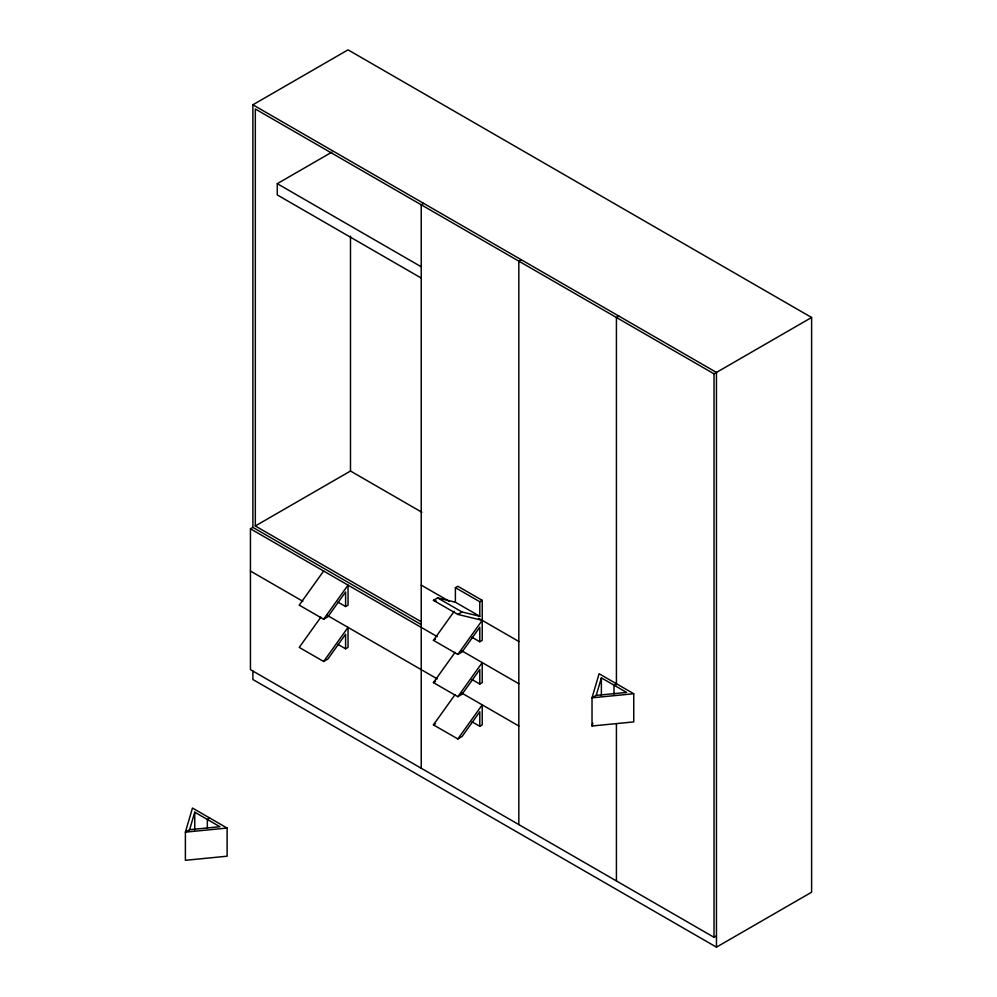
<?xml version="1.0" encoding="UTF-8"?>
<svg xmlns="http://www.w3.org/2000/svg" width="997" height="997" viewBox="0 0 997 997"><rect width="100%" height="100%" fill="white"/><g stroke="black" fill="none" stroke-linecap="round" stroke-linejoin="round"><path stroke-width="1.5" d="M189.604 829.691L194.751 812.181L219.951 826.725L189.604 829.691L185.392 832.134L185.392 860.299L227.117 856.211L227.117 828.046L192.471 808.044L185.392 832.134L227.117 828.046M596.231 695.383L601.378 677.873L626.577 692.417L596.231 695.383L592.019 697.825L592.019 725.99L633.743 721.903L633.743 693.738L599.097 673.735L592.019 697.825L633.743 693.738M592.019 725.99L592.854 723.161M323.639 571.044L299.237 605.129L323.639 619.224L327.851 616.794L345.598 591.994L345.598 606.537L348.04 605.129L348.04 585.127L323.639 619.224M320.934 617.093L299.237 647.389L323.639 661.485L327.851 659.042L345.598 634.254L345.598 648.798L348.04 647.389L348.04 627.387L323.639 661.485M455.392 587.669L479.794 601.752L479.794 616.296L455.392 602.213L455.392 587.669L457.835 586.261L482.224 600.344L482.224 640.348L479.794 641.756L479.794 627.213L462.047 652.001L457.835 654.431L433.433 640.348L454.221 611.311M457.835 696.691L482.224 662.606L482.224 682.609L479.794 684.017L479.794 669.473L462.047 694.261L457.835 696.691L433.433 682.609L455.118 652.312M457.835 654.431L482.224 620.346L457.835 614.426L433.433 600.344L437.646 597.913L455.392 602.213M457.835 738.951L482.224 704.867L482.224 724.869L479.794 726.277L479.794 711.733L462.047 736.521L457.835 738.951L433.433 724.869L455.118 694.573M420.983 624.434L252.889 527.376L252.889 104.785L348.04 49.85L811.608 317.482L811.608 892.215L716.457 947.15L252.889 679.518L252.889 671.056M421.395 278.138L277.278 194.938L277.278 183.672L331.851 152.167M421.233 768.251L421.233 204.796L423.675 203.388M521.269 259.731L518.826 261.139L518.826 824.594M716.457 935.884L714.014 937.292L250.446 669.648L250.446 528.784L252.889 527.376M420.983 204.647L255.319 109.009L255.319 525.967L350.483 471.033L421.856 512.246M618.863 316.074L616.42 317.482L616.42 684.827M421.233 204.796L714.014 373.838L811.608 317.482M457.835 614.426L462.047 611.996L479.794 616.296M479.794 601.752L482.224 600.344M433.433 640.348L435.539 639.139M433.433 682.609L435.539 681.387M209.794 818.038L207.351 819.447L207.351 828.345M433.433 724.869L435.539 723.648M616.42 683.73L613.978 685.138L613.978 694.037M433.433 600.344L436.3 601.041M252.889 104.785L716.457 372.429L716.457 947.15M277.278 183.672L421.395 266.872M421.233 585.127L449.311 601.341M478.722 618.327L518.826 641.482M437.646 597.913L462.047 611.996M472.08 637.307L479.794 641.756M255.319 525.967L420.983 621.605M250.446 528.784L437.272 636.647M461.686 650.742L518.826 683.73M337.896 602.101L345.598 606.537M472.08 679.568L479.794 684.017M250.446 571.044L302.889 601.328M327.103 615.299L437.272 678.907M461.686 693.002L518.826 725.99M337.896 644.349L345.598 648.798M472.08 721.828L479.794 726.277M714.014 373.838L714.014 937.292M616.42 723.735L616.42 880.949M601.378 677.873L601.378 695.669M350.483 236.102L350.483 471.033M194.751 812.181L194.751 829.965"/></g></svg>
